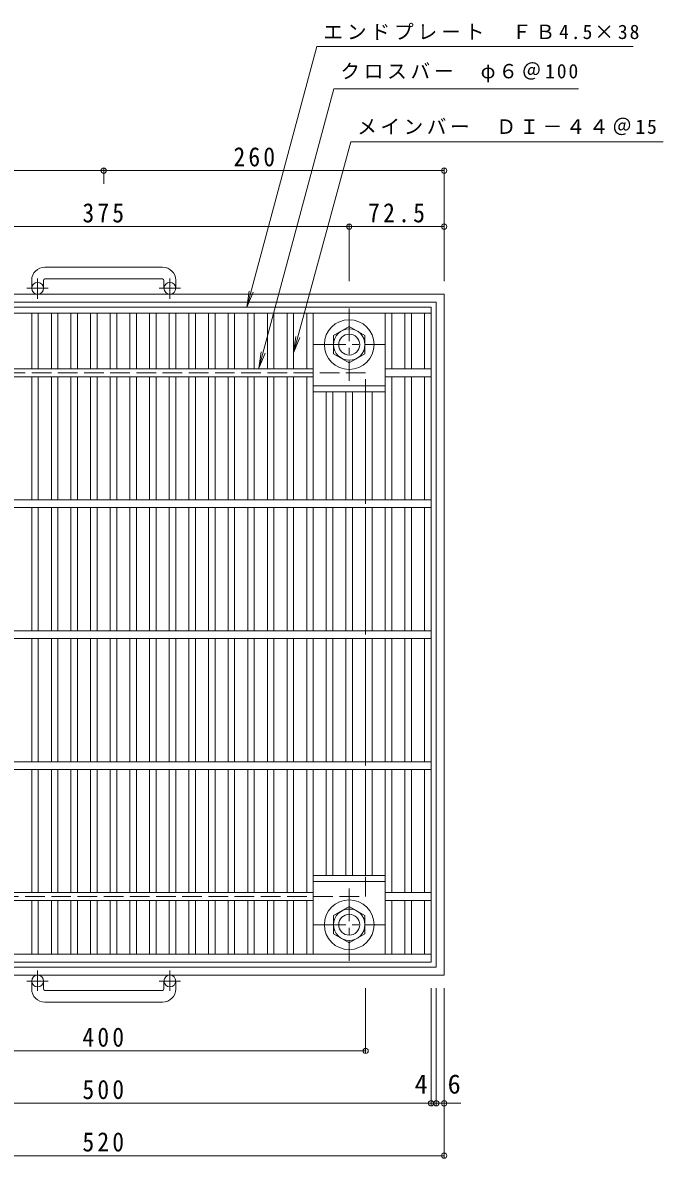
# Model space of a CAD drawing. Units: millimetres at full size, sheet at 1:5. Extents: x -861 to 783, y -691 to 658.
# Drawn here: x -441 to 49, y -209 to 658 of the extents above; entities that cross this region are included whole.
import ezdxf
from ezdxf.enums import TextEntityAlignment as Align

# ---------------------------------------------------------------- set-up
doc = ezdxf.new("R2010")
doc.units = ezdxf.units.MM
doc.header["$LTSCALE"] = 5
doc.header["$PDMODE"] = 32
doc.header["$PDSIZE"] = 4
doc.linetypes.add('CHAIN1', pattern=[8, 5, -1, 1, -1])
doc.linetypes.add('DASHED3', pattern=[4, 3, -1])
for name, color, linetype, lineweight in [('E-1', 2, 'Continuous', 9), ('E-2', 3, 'Continuous', 9), ('E-4', 7, 'Continuous', 9), ('E-5', 7, 'Continuous', 9)]:
    doc.layers.add(name, color=color, linetype=linetype, lineweight=lineweight)
doc.styles.add('ＭＳ ゴシック', font='')
doc.styles.get('ＭＳ ゴシック').set_extended_font_data('MS Gothic')

msp = doc.modelspace()

# ---------------------------------------------------------------- linework, layer by layer
at = {"layer": 'E-1'}
for p, q in [((-333.816, 471.594), (-423.816, 471.594)), ((-433.816, 461.595), (-433.816, 455.495)), ((-424.816, 461.595), (-424.816, 455.495)), ((-423.816, 462.595), (-333.816, 462.595)), ((-332.816, 461.595), (-332.816, 455.495)), ((-323.816, 461.595), (-323.816, 455.495)), ((-638.816, 450.995), (-118.816, 450.995)), ((-118.816, -69.006), (-118.816, 450.995)), ((-632.816, 444.995), (-124.816, 444.995)), ((-124.816, -63.006), (-124.816, 444.995)), ((-203.315, 419.423), (-191.316, 426.351)), ((-191.316, 426.351), (-179.315, 419.423)), ((-203.315, 405.566), (-203.315, 419.423)), ((-179.315, 419.423), (-179.315, 405.566)), ((-191.316, 398.638), (-203.315, 405.566)), ((-179.315, 405.566), (-191.316, 398.638)), ((-191.316, -16.65), (-203.315, -23.578)), ((-179.315, -23.578), (-191.316, -16.65)), ((-203.315, -23.578), (-203.315, -37.434)), ((-179.315, -37.434), (-179.315, -23.578)), ((-203.315, -37.434), (-191.316, -44.363)), ((-191.316, -44.363), (-179.315, -37.434)), ((-638.816, -69.006), (-118.816, -69.006)), ((-632.816, -63.006), (-124.816, -63.006)), ((-433.816, -79.607), (-433.816, -73.507)), ((-424.816, -79.607), (-424.816, -73.507)), ((-332.816, -79.607), (-332.816, -73.507)), ((-323.816, -79.607), (-323.816, -73.507)), ((-423.816, -80.607), (-333.816, -80.607)), ((-333.816, -89.606), (-423.816, -89.606))]:
    msp.add_line(p, q, dxfattribs=at)
at = {"layer": 'E-1', "linetype": 'CHAIN1'}
for p, q in [((-429.316, 447.388), (-429.316, 462.985)), ((-328.316, 447.388), (-328.316, 462.985)), ((-421.153, 455.495), (-437.56, 455.495)), ((-320.153, 455.495), (-336.56, 455.495)), ((-191.316, 440.132), (-191.316, 384.858)), ((-218.952, 412.495), (-163.679, 412.495)), ((-191.316, -2.87), (-191.316, -58.144)), ((-218.952, -30.507), (-163.679, -30.507)), ((-429.316, -65.399), (-429.316, -80.996)), ((-328.316, -65.399), (-328.316, -80.996)), ((-421.153, -73.507), (-437.56, -73.507)), ((-320.153, -73.507), (-336.56, -73.507))]:
    msp.add_line(p, q, dxfattribs=at)
at = {"layer": 'E-1', "linetype": 'DASHED3'}
msp.add_lwpolyline([(-578.816, -9.005), (-178.816, -9.005), (-178.816, 390.995), (-578.816, 390.995)], close=True, dxfattribs=at)
at = {"layer": 'E-1'}
for centre, radius in [((-429.316, 455.495), 4.5), ((-328.316, 455.495), 4.5), ((-191.316, 412.495), 19), ((-191.316, 412.495), 12), ((-191.316, 412.495), 8), ((-191.316, -30.507), 19), ((-191.316, -30.507), 12), ((-191.316, -30.507), 8), ((-429.316, -73.507), 4.5), ((-328.316, -73.507), 4.5)]:
    msp.add_circle(centre, radius, dxfattribs=at)
for centre, radius, start, end in [((-423.816, 461.595), 10, 90, 180), ((-333.816, 461.595), 10, 0, 90), ((-423.816, 461.595), 1, 90, 180), ((-333.816, 461.595), 1, 0, 90), ((-423.816, -79.607), 10, 180, 270), ((-423.816, -79.607), 1, 180, 270), ((-333.816, -79.607), 1, 270, 0), ((-333.816, -79.607), 10, 270, 0)]:
    msp.add_arc(centre, radius, start, end, dxfattribs=at)
at = {"layer": 'E-2'}
for p, q in [((-628.816, 440.995), (-128.816, 440.995)), ((-628.816, 436.494), (-128.816, 436.494)), ((-433.816, 393.994), (-433.816, 436.494)), ((-428.816, 393.994), (-428.816, 436.494)), ((-418.816, 393.994), (-418.816, 436.494)), ((-413.816, 393.994), (-413.816, 436.494)), ((-403.816, 393.994), (-403.816, 436.494)), ((-398.816, 393.994), (-398.816, 436.494)), ((-388.816, 393.994), (-388.816, 436.494)), ((-383.816, 393.994), (-383.816, 436.494)), ((-373.816, 393.994), (-373.816, 436.494)), ((-368.816, 393.994), (-368.816, 436.494)), ((-358.816, 393.994), (-358.816, 436.494)), ((-353.816, 393.994), (-353.816, 436.494)), ((-343.816, 393.994), (-343.816, 436.494)), ((-338.816, 393.994), (-338.816, 436.494)), ((-328.816, 393.994), (-328.816, 436.494)), ((-323.816, 393.994), (-323.816, 436.494)), ((-313.816, 393.994), (-313.816, 436.494)), ((-308.816, 393.994), (-308.816, 436.494)), ((-298.816, 393.994), (-298.816, 436.494)), ((-293.816, 393.994), (-293.816, 436.494)), ((-283.816, 393.994), (-283.816, 436.494)), ((-278.816, 393.994), (-278.816, 436.494)), ((-268.816, 393.994), (-268.816, 436.494)), ((-263.816, 393.994), (-263.816, 436.494)), ((-253.816, 393.994), (-253.816, 436.494)), ((-248.816, 393.994), (-248.816, 436.494)), ((-238.816, 393.994), (-238.816, 436.494)), ((-233.816, 393.994), (-233.816, 436.494)), ((-223.816, 393.994), (-223.816, 436.494)), ((-218.816, 293.994), (-218.816, 436.494)), ((-163.816, 293.994), (-163.816, 436.494)), ((-158.816, 393.994), (-158.816, 436.494)), ((-148.816, 393.994), (-148.816, 436.494)), ((-143.816, 393.994), (-143.816, 436.494)), ((-133.816, 393.994), (-133.816, 436.494)), ((-128.816, -59.006), (-128.816, 440.995)), ((-218.816, 393.994), (-538.816, 393.994)), ((-128.816, 393.994), (-163.816, 393.994)), ((-218.816, 387.994), (-538.816, 387.994)), ((-433.816, 293.994), (-433.816, 387.994)), ((-428.816, 293.994), (-428.816, 387.994)), ((-418.816, 293.994), (-418.816, 387.994)), ((-413.816, 293.994), (-413.816, 387.994)), ((-403.816, 293.994), (-403.816, 387.994)), ((-398.816, 293.994), (-398.816, 387.994)), ((-388.816, 293.994), (-388.816, 387.994)), ((-383.816, 293.994), (-383.816, 387.994)), ((-373.816, 293.994), (-373.816, 387.994)), ((-368.816, 293.994), (-368.816, 387.994)), ((-358.816, 293.994), (-358.816, 387.994)), ((-353.816, 293.994), (-353.816, 387.994)), ((-343.816, 293.994), (-343.816, 387.994)), ((-338.816, 293.994), (-338.816, 387.994)), ((-328.816, 293.994), (-328.816, 387.994)), ((-323.816, 293.994), (-323.816, 387.994)), ((-313.816, 293.994), (-313.816, 387.994)), ((-308.816, 293.994), (-308.816, 387.994)), ((-298.816, 293.994), (-298.816, 387.994)), ((-293.816, 293.994), (-293.816, 387.994)), ((-283.816, 293.994), (-283.816, 387.994)), ((-278.816, 293.994), (-278.816, 387.994)), ((-268.816, 293.994), (-268.816, 387.994)), ((-263.816, 293.994), (-263.816, 387.994)), ((-253.816, 293.994), (-253.816, 387.994)), ((-248.816, 293.994), (-248.816, 387.994)), ((-238.816, 293.994), (-238.816, 387.994)), ((-233.816, 293.994), (-233.816, 387.994)), ((-223.816, 293.994), (-223.816, 387.994)), ((-128.816, 387.994), (-163.816, 387.994)), ((-158.816, 293.994), (-158.816, 387.994)), ((-148.816, 293.994), (-148.816, 387.994)), ((-143.816, 293.994), (-143.816, 387.994)), ((-133.816, 293.994), (-133.816, 387.994)), ((-218.816, 380.995), (-163.816, 380.995)), ((-218.816, 376.495), (-163.816, 376.495)), ((-208.816, 293.994), (-208.816, 376.495)), ((-203.816, 293.994), (-203.816, 376.495)), ((-193.816, 293.994), (-193.816, 376.495)), ((-188.816, 293.994), (-188.816, 376.495)), ((-178.816, 293.994), (-178.816, 376.495)), ((-173.816, 293.994), (-173.816, 376.495)), ((-128.816, 293.995), (-628.816, 293.995)), ((-128.816, 287.994), (-628.816, 287.994)), ((-433.816, 193.994), (-433.816, 287.994)), ((-428.816, 193.994), (-428.816, 287.994)), ((-418.816, 193.994), (-418.816, 287.994)), ((-413.816, 193.994), (-413.816, 287.994)), ((-403.816, 193.994), (-403.816, 287.994)), ((-398.816, 193.994), (-398.816, 287.994)), ((-388.816, 193.994), (-388.816, 287.994)), ((-383.816, 193.994), (-383.816, 287.994)), ((-373.816, 193.994), (-373.816, 287.994)), ((-368.816, 193.994), (-368.816, 287.994)), ((-358.816, 193.994), (-358.816, 287.994)), ((-353.816, 193.994), (-353.816, 287.994)), ((-343.816, 193.994), (-343.816, 287.994)), ((-338.816, 193.994), (-338.816, 287.994)), ((-328.816, 193.994), (-328.816, 287.994)), ((-323.816, 193.994), (-323.816, 287.994)), ((-313.816, 193.994), (-313.816, 287.994)), ((-308.816, 193.994), (-308.816, 287.994)), ((-298.816, 193.994), (-298.816, 287.994)), ((-293.816, 193.994), (-293.816, 287.994)), ((-283.816, 193.994), (-283.816, 287.994)), ((-278.816, 193.994), (-278.816, 287.994)), ((-268.816, 193.994), (-268.816, 287.994)), ((-263.816, 193.994), (-263.816, 287.994)), ((-253.816, 193.994), (-253.816, 287.994)), ((-248.816, 193.994), (-248.816, 287.994)), ((-238.816, 193.994), (-238.816, 287.994)), ((-233.816, 193.994), (-233.816, 287.994)), ((-223.816, 193.994), (-223.816, 287.994)), ((-218.816, 193.994), (-218.816, 287.994)), ((-208.816, 193.994), (-208.816, 287.994)), ((-203.816, 193.994), (-203.816, 287.994)), ((-193.816, 193.994), (-193.816, 287.994)), ((-188.816, 193.994), (-188.816, 287.994)), ((-178.816, 193.994), (-178.816, 287.994)), ((-173.816, 193.994), (-173.816, 287.994)), ((-163.816, 193.994), (-163.816, 287.994)), ((-158.816, 193.994), (-158.816, 287.994)), ((-148.816, 193.994), (-148.816, 287.994)), ((-143.816, 193.994), (-143.816, 287.994)), ((-133.816, 193.994), (-133.816, 287.994)), ((-128.816, 193.994), (-628.816, 193.994)), ((-128.816, 187.994), (-628.816, 187.994)), ((-433.816, 93.994), (-433.816, 187.994)), ((-428.816, 93.994), (-428.816, 187.994)), ((-418.816, 93.994), (-418.816, 187.994)), ((-413.816, 93.994), (-413.816, 187.994)), ((-403.816, 93.994), (-403.816, 187.994)), ((-398.816, 93.994), (-398.816, 187.994)), ((-388.816, 93.994), (-388.816, 187.994)), ((-383.816, 93.994), (-383.816, 187.994)), ((-373.816, 93.994), (-373.816, 187.994)), ((-368.816, 93.994), (-368.816, 187.994)), ((-358.816, 93.994), (-358.816, 187.994)), ((-353.816, 93.994), (-353.816, 187.994)), ((-343.816, 93.994), (-343.816, 187.994)), ((-338.816, 93.994), (-338.816, 187.994)), ((-328.816, 93.994), (-328.816, 187.994)), ((-323.816, 93.994), (-323.816, 187.994)), ((-313.816, 93.994), (-313.816, 187.994)), ((-308.816, 93.994), (-308.816, 187.994)), ((-298.816, 93.994), (-298.816, 187.994)), ((-293.816, 93.994), (-293.816, 187.994)), ((-283.816, 93.994), (-283.816, 187.994)), ((-278.816, 93.994), (-278.816, 187.994)), ((-268.816, 93.994), (-268.816, 187.994)), ((-263.816, 93.994), (-263.816, 187.994)), ((-253.816, 93.994), (-253.816, 187.994)), ((-248.816, 93.994), (-248.816, 187.994)), ((-238.816, 93.994), (-238.816, 187.994)), ((-233.816, 93.994), (-233.816, 187.994)), ((-223.816, 93.994), (-223.816, 187.994)), ((-218.816, 93.994), (-218.816, 187.994)), ((-208.816, 93.994), (-208.816, 187.994)), ((-203.816, 93.994), (-203.816, 187.994)), ((-193.816, 93.994), (-193.816, 187.994)), ((-188.816, 93.994), (-188.816, 187.994)), ((-178.816, 93.994), (-178.816, 187.994)), ((-173.816, 93.994), (-173.816, 187.994)), ((-163.816, 93.994), (-163.816, 187.994)), ((-158.816, 93.994), (-158.816, 187.994)), ((-148.816, 93.994), (-148.816, 187.994)), ((-143.816, 93.994), (-143.816, 187.994)), ((-133.816, 93.994), (-133.816, 187.994)), ((-128.816, 93.994), (-628.816, 93.994)), ((-128.816, 87.994), (-628.816, 87.994)), ((-433.816, -6.006), (-433.816, 87.994)), ((-428.816, -6.006), (-428.816, 87.994)), ((-418.816, -6.006), (-418.816, 87.994)), ((-413.816, -6.006), (-413.816, 87.994)), ((-403.816, -6.006), (-403.816, 87.994)), ((-398.816, -6.006), (-398.816, 87.994)), ((-388.816, -6.006), (-388.816, 87.994)), ((-383.816, -6.006), (-383.816, 87.994)), ((-373.816, -6.006), (-373.816, 87.994)), ((-368.816, -6.006), (-368.816, 87.994)), ((-358.816, -6.006), (-358.816, 87.994)), ((-353.816, -6.006), (-353.816, 87.994)), ((-343.816, -6.006), (-343.816, 87.994)), ((-338.816, -6.006), (-338.816, 87.994)), ((-328.816, -6.006), (-328.816, 87.994)), ((-323.816, -6.006), (-323.816, 87.994)), ((-313.816, -6.006), (-313.816, 87.994)), ((-308.816, -6.006), (-308.816, 87.994)), ((-298.816, -6.006), (-298.816, 87.994)), ((-293.816, -6.006), (-293.816, 87.994)), ((-283.816, -6.006), (-283.816, 87.994)), ((-278.816, -6.006), (-278.816, 87.994)), ((-268.816, -6.006), (-268.816, 87.994)), ((-263.816, -6.006), (-263.816, 87.994)), ((-253.816, -6.006), (-253.816, 87.994)), ((-248.816, -6.006), (-248.816, 87.994)), ((-238.816, -6.006), (-238.816, 87.994)), ((-233.816, -6.006), (-233.816, 87.994)), ((-223.816, -6.006), (-223.816, 87.994)), ((-218.816, -53.005), (-218.816, 87.994)), ((-208.816, 6.994), (-208.816, 87.994)), ((-203.816, 6.994), (-203.816, 87.994)), ((-193.816, 6.994), (-193.816, 87.994)), ((-188.816, 6.994), (-188.816, 87.994)), ((-178.816, 6.994), (-178.816, 87.994)), ((-173.816, 6.994), (-173.816, 87.994)), ((-163.816, -53.005), (-163.816, 87.994)), ((-158.816, -6.006), (-158.816, 87.994)), ((-148.816, -6.006), (-148.816, 87.994)), ((-143.816, -6.006), (-143.816, 87.994)), ((-133.816, -6.006), (-133.816, 87.994)), ((-218.816, 6.994), (-163.816, 6.994)), ((-218.816, 2.494), (-163.816, 2.494)), ((-218.816, -6.006), (-538.816, -6.006)), ((-128.816, -6.006), (-163.816, -6.006)), ((-218.816, -12.006), (-538.816, -12.006)), ((-433.816, -53.005), (-433.816, -12.006)), ((-428.816, -53.005), (-428.816, -12.006)), ((-418.816, -53.005), (-418.816, -12.006)), ((-413.816, -53.005), (-413.816, -12.006)), ((-403.816, -53.005), (-403.816, -12.006)), ((-398.816, -53.005), (-398.816, -12.006)), ((-388.816, -53.005), (-388.816, -12.006)), ((-383.816, -53.005), (-383.816, -12.006)), ((-373.816, -53.005), (-373.816, -12.006)), ((-368.816, -53.005), (-368.816, -12.006)), ((-358.816, -53.005), (-358.816, -12.006)), ((-353.816, -53.005), (-353.816, -12.006)), ((-343.816, -53.005), (-343.816, -12.006)), ((-338.816, -53.005), (-338.816, -12.006)), ((-328.816, -53.005), (-328.816, -12.006)), ((-323.816, -53.005), (-323.816, -12.006)), ((-313.816, -53.005), (-313.816, -12.006)), ((-308.816, -53.005), (-308.816, -12.006)), ((-298.816, -53.005), (-298.816, -12.006)), ((-293.816, -53.005), (-293.816, -12.006)), ((-283.816, -53.005), (-283.816, -12.006)), ((-278.816, -53.005), (-278.816, -12.006)), ((-268.816, -53.005), (-268.816, -12.006)), ((-263.816, -53.005), (-263.816, -12.006)), ((-253.816, -53.005), (-253.816, -12.006)), ((-248.816, -53.005), (-248.816, -12.006)), ((-238.816, -53.005), (-238.816, -12.006)), ((-233.816, -53.005), (-233.816, -12.006)), ((-223.816, -53.005), (-223.816, -12.006)), ((-128.816, -12.006), (-163.816, -12.006)), ((-158.816, -53.005), (-158.816, -12.006)), ((-148.816, -53.005), (-148.816, -12.006)), ((-143.816, -53.005), (-143.816, -12.006)), ((-133.816, -53.005), (-133.816, -12.006)), ((-128.816, -53.005), (-628.816, -53.005)), ((-128.816, -59.006), (-628.816, -59.006))]:
    msp.add_line(p, q, dxfattribs=at)
at = {"layer": 'E-4'}
for p, q in [((-378.816, 546.858), (-378.816, 535.257)), ((-118.816, 546.858), (-118.816, 460.995)), ((-638.816, 545.358), (-378.816, 545.358)), ((-378.816, 545.358), (-118.816, 545.358)), ((-191.316, 504.1), (-191.316, 460.995)), ((-566.316, 502.6), (-191.316, 502.6)), ((-191.316, 502.6), (-118.816, 502.6)), ((-178.816, -128.363), (-178.816, -79.006)), ((-128.816, -168.363), (-128.816, -79.006)), ((-124.816, -168.363), (-124.816, -79.006)), ((-118.816, -208.363), (-118.816, -79.006)), ((-178.816, -126.863), (-578.816, -126.863)), ((-128.816, -166.863), (-628.816, -166.863)), ((-124.816, -166.863), (-128.816, -166.863)), ((-118.816, -166.863), (-124.816, -166.863)), ((-118.816, -166.863), (-106.147, -166.863)), ((-118.816, -206.863), (-638.816, -206.863))]:
    msp.add_line(p, q, dxfattribs=at)
for p in [(-378.816, 545.358), (-118.816, 545.358), (-191.316, 502.6), (-118.816, 502.6), (-178.816, -126.863), (-128.816, -166.863), (-124.816, -166.863), (-118.816, -166.863), (-118.816, -206.863)]:
    msp.add_point(p, dxfattribs=at)
at = {"layer": 'E-5'}
for p, q in [((-269.487, 440.995), (-216.113, 640.189)), ((-216.113, 640.189), (25.557, 640.189)), ((-260.239, 394.495), (-203.079, 607.819)), ((-203.079, 607.819), (-16.264, 607.819)), ((-233.816, 406.334), (-190.211, 567.408)), ((-190.211, 567.408), (48.539, 567.408)), ((-269.487, 440.995), (-267.855, 453.388)), ((-269.487, 440.995), (-264.704, 452.544)), ((-233.816, 406.334), (-232.184, 418.727)), ((-233.816, 406.334), (-229.032, 417.882)), ((-260.239, 394.495), (-258.608, 406.888)), ((-260.239, 394.495), (-255.456, 406.044))]:
    msp.add_line(p, q, dxfattribs=at)

# ---------------------------------------------------------------- texts
at = {"layer": 'E-4', "color": 2, "style": 'ＭＳ ゴシック'}
for s, p in [('4', (-141.339, -163.863)), ('6', (-116.147, -163.863))]:
    msp.add_text(s, height=14.66, dxfattribs=at).set_placement(p, align=Align.BOTTOM_LEFT)
at = {"layer": 'E-4', "color": 2, "char_height": 14.66, "attachment_point": 7, "style": 'ＭＳ ゴシック'}
for s, insert in [('\\T1.27;\\W0.9;260', (-279.732, 548.358)), ('\\T1.27;\\W0.9;375', (-395.066, 505.6)), ('\\T1.28;\\W0.9;72.5', (-176.941, 505.6)), ('\\T1.27;\\W0.9;400', (-395.066, -123.863)), ('\\T1.27;\\W0.9;500', (-395.066, -163.863)), ('\\T1.27;\\W0.9;520', (-395.066, -203.863))]:
    msp.add_mtext(s, dxfattribs=dict(at, insert=insert))
at = {"layer": 'E-5', "char_height": 11, "attachment_point": 7, "style": 'ＭＳ ゴシック'}
for s, insert in [('\\T1.2;エンドプレート\u3000ＦＢ4.5×38', (-211.113, 645.189)), ('\\T1.19;クロスバー\u3000φ６＠100', (-198.079, 612.819)), ('\\T1.18;メインバー\u3000ＤＩ－４４＠15', (-185.211, 572.408))]:
    msp.add_mtext(s, dxfattribs=dict(at, insert=insert))

doc.saveas('drawing.dxf')
